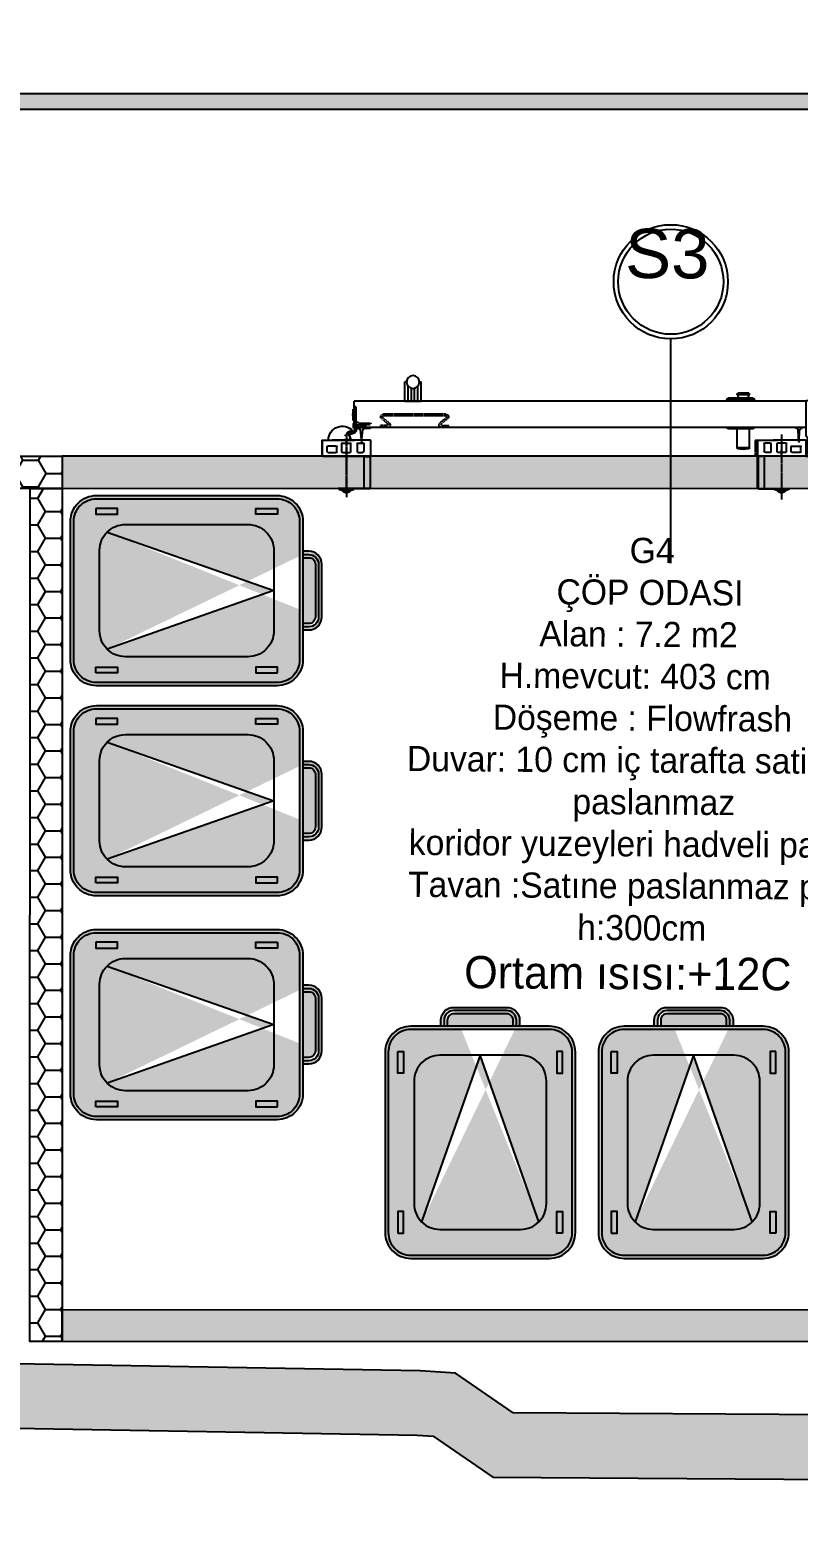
# Model space of a CAD drawing. Header units: millimetres. Extents: x 17474 to 44983, y -1049 to 14585.
# Drawn here: x 22065.3 to 22303.4, y -259.6 to 204.4 of the extents above; entities that cross this region are included whole.
import ezdxf

# ---------------------------------------------------------------- set-up
doc = ezdxf.new("R2010")
doc.units = ezdxf.units.MM
doc.linetypes.add('STRICHPUNKT', pattern=[1, 0.5, -0.25, 0, -0.25])
doc.linetypes.add('VERDECKT', pattern=[0.375, 0.25, -0.125])
for name, color, linetype in [('10 CM  SOĞUK ODA PANEL-PASLANMAZ KAPLAMA', 253, 'Continuous'), ('ACHSEN', 12, 'STRICHPUNKT'), ('BEMASSUNG', 9, 'Continuous'), ('DUVARIC', 254, 'Continuous'), ('NOKTA', 7, 'Continuous'), ('S2000-002 Çizgi', 7, 'Continuous'), ('SOĞUK ODA KAPI', 42, 'Continuous'), ('TEFRIS-HAREKETLI_OGE', 54, 'Continuous'), ('TEXT03', 2, 'Continuous'), ('TXT-YOO', 7, 'Continuous'), ('UMRISS02', 1, 'Continuous'), ('UMRISS03', 2, 'Continuous'), ('UMRISS05', 3, 'Continuous'), ('VERDECKTE', 13, 'VERDECKT'), ('YAZI-1_OGE', 255, 'Continuous')]:
    doc.layers.add(name, color=color, linetype=linetype)
doc.layers.add('DÖŞEME', color=7, linetype='Continuous', lineweight=13, true_color=0x616161)
doc.layers.add('INT-ELE-1', color=7, linetype='Continuous', true_color=0x8f8f8f)
doc.styles.add('MEKAN', font='stylu.ttf', dxfattribs={"height": 13})

# ---------------------------------------------------------------- blocks, each defined once
blk = doc.blocks.new('A$C039B540A')
at = {"layer": 'TEFRIS-HAREKETLI_OGE'}
for p, q in [((11.34, 66.53), (29.5, 14.87)), ((29.5, 14.87), (47.66, 66.53))]:
    blk.add_line(p, q, dxfattribs=at)
for points in [[(0, 69.87), (0, 13.87, 0.414214), (8, 5.87), (51, 5.87, 0.414214), (59, 13.87), (59, 69.87, 0.414214), (51, 77.87), (8, 77.87, 0.414214)], [(1, 69.87), (1, 13.87, 0.414214), (8, 6.87), (51, 6.87, 0.414214), (58, 13.87), (58, 69.87, 0.414214), (51, 76.87), (8, 76.87, 0.414214)], [(9, 60.87), (9, 22.87, 0.414214), (17, 14.87), (42, 14.87, 0.414214), (50, 22.87), (50, 60.87, 0.414214), (42, 68.87), (17, 68.87, 0.414214)], [(19.3, 5.87), (19.3, 4, 0.414214), (21.3, 2), (37.7, 2, 0.414214), (39.7, 4), (39.7, 5.87), (41.7, 5.87), (41.7, 4, -0.414214), (37.7, 0), (21.3, 0, -0.414214), (17.3, 4), (17.3, 5.87)]]:
    blk.add_lwpolyline(points, format="xyb", close=True, dxfattribs=at)
for points in [[(3.99, 70.06), (5.77, 70.06), (5.77, 63.32), (3.99, 63.32)], [(55.01, 70.06), (53.23, 70.06), (53.23, 63.32), (55.01, 63.32)], [(3.99, 13.69), (5.77, 13.69), (5.77, 20.43), (3.99, 20.43)], [(55.01, 13.69), (53.23, 13.69), (53.23, 20.43), (55.01, 20.43)]]:
    blk.add_lwpolyline(points, close=True, dxfattribs=at)
blk.add_lwpolyline([(18.3, 5.87), (18.3, 4, 0.414214), (21.3, 1), (37.7, 1, 0.414214), (40.7, 4), (40.7, 5.87)], format="xyb", dxfattribs=at)
blk = doc.blocks.new('KAPI KODU')
at = {"layer": 'YAZI-1_OGE', "color": 3}
blk.add_line((15638.78, 6518.22), (15638.78, 6587.78), dxfattribs=at)
for radius in [17.7, 16.3]:
    blk.add_circle((15638.78, 6605.48), radius, dxfattribs=at)
blk = doc.blocks.new('11')
at = {"layer": 'UMRISS05'}
for p, q in [((-32.4, 35.6), (17.6, 35.6)), ((-32.4, 35.6), (-32.4, -24.4)), ((-22.4, 35.6), (-22.4, -11.2)), ((-12.4, 35.6), (-12.4, -5)), ((-2.4, 35.6), (-2.4, -5)), ((7.6, 35.6), (7.6, -11.2)), ((17.6, 35.6), (17.6, -24.4)), ((-27.4, -24.4), (-32.4, -24.4)), ((12.6, -24.4), (17.6, -24.4))]:
    blk.add_line(p, q, dxfattribs=at)
blk.add_circle((-7.4, -24.4), 20, dxfattribs=at)
blk = doc.blocks.new('A$C304B054E')
at = {"layer": 'TEXT03'}
h = blk.add_hatch(dxfattribs=at)
h.set_pattern_fill('ANSI31', color=256, angle=-90, style=0)
h.set_pattern_definition([(225, (2402.35979, 1807.77767), (-0.088388348, 0.088388348), [])])
h.paths.add_polyline_path([(1318.5, 227.2, 0.16), (1293.5, 227.2)])
at = {"layer": 'ACHSEN'}
for p, q in [((76, 188.6), (76, 376.8)), ((1424, 183.3), (1424, 384)), ((2775.3, 373.8), (2775.3, 164.8)), ((76, 361.6), (76, 195.4)), ((76, 253.1), (76, 229.1)), ((1424, 253.1), (1424, 229.1))]:
    blk.add_line(p, q, dxfattribs=at)
at = {"layer": 'ACHSEN', "ltscale": 0.1}
for p, q in [((1550, 219), (1550, 237)), ((1559, 228), (1541, 228))]:
    blk.add_line(p, q, dxfattribs=at)
at = {"layer": 'ACHSEN'}
blk.add_lwpolyline([(1342.7, 247.9), (1349.8, 247.9), (1349.8, 201.2), (1342.7, 201.2)], close=True, dxfattribs=at)
at = {"layer": 'BEMASSUNG'}
for p, q in [((130.9, 350), (130.9, 250)), ((1370.9, 350), (1370.9, 250))]:
    blk.add_line(p, q, dxfattribs=at)
at = {"layer": 'TEXT03'}
for p, q in [((1325, 224.2), (1287, 224.2)), ((1287, 224.2), (1287, 165.2)), ((1322, 227.2), (1290, 227.2)), ((1322, 227.2), (1290, 227.2)), ((1325, 224.2), (1325, 165)), ((1335.2, 165), (1260.2, 165)), ((1339.8, 80), (1254.8, 80)), ((1254.8, 80), (1254.8, 75)), ((1339.8, 75), (1254.8, 75)), ((1334.8, 70), (1259.8, 70)), ((1324.6, 60), (1286.6, 60)), ((1286.6, 60), (1286.6, 58)), ((1324.6, 58), (1286.6, 58)), ((1322.6, 55), (1288.6, 55)), ((1324.6, 60), (1324.6, 58)), ((1339.8, 80), (1339.8, 75))]:
    blk.add_line(p, q, dxfattribs=at)
for centre, radius, start, end in [((1290, 224.2), 3, 90, 180), ((1306, 189.2), 40.1, 71.8194, 108.1806), ((1322, 224.2), 3, 0, 90), ((1260.2, 160), 5, 90, 180), ((1335.2, 160), 5, 0, 90), ((1259.8, 75), 5, 180, 270), ((1283.9, 65), 5.65, 297.764, 62.236), ((1291, 58.8), 4.5, 190.0611, 237.319), ((1327.2, 65), 5.65, 117.764, 242.236), ((1320.1, 58.8), 4.5, 302.681, 349.9389), ((1334.8, 75), 5, 270, 0)]:
    blk.add_arc(centre, radius, start, end, dxfattribs=at)
at = {"layer": 'UMRISS02'}
blk.add_line((92.6, 121), (108, 121), dxfattribs=at)
at = {"layer": 'UMRISS03'}
for p, q in [((147, 351.2), (50, 351.2)), ((50, 351.2), (50, 350)), ((147.3, 350), (50, 350)), ((53.5, 353.2), (98.5, 353.2)), ((53.5, 353.2), (53.5, 351.2)), ((53.5, 351.2), (98.5, 351.2)), ((64.6, 357.7), (66, 359.5)), ((64.6, 357.7), (87.4, 357.7)), ((86, 359.5), (87.4, 357.7)), ((98.5, 351.2), (98.5, 353.2)), ((148.8, 252.7), (148.8, 348.5)), ((150, 348.2), (150, 253)), ((150, 331.7), (150, 253)), ((1350, 348.2), (1350, 253)), ((1351.2, 252.7), (1351.2, 348.5)), ((1352.7, 350), (1450, 350)), ((1353, 351.2), (1450, 351.2)), ((1401.5, 351.2), (1401.5, 353.2)), ((1446.5, 353.2), (1401.5, 353.2)), ((1446.5, 351.2), (1401.5, 351.2)), ((1414, 359.5), (1412.6, 357.7)), ((1435.4, 357.7), (1412.6, 357.7)), ((1435.4, 357.7), (1434, 359.5)), ((1446.5, 353.2), (1446.5, 351.2)), ((1450, 351.2), (1450, 350)), ((0, 248), (0, 202)), ((0, 202), (0, 248)), ((2, 250), (135.1, 250)), ((16, 236.7), (16, 220.7)), ((18, 238.7), (44, 238.7)), ((46, 236.7), (46, 220.7)), ((61, 236.7), (61, 211.7)), ((63, 238.7), (87, 238.7)), ((89, 236.7), (89, 211.7)), ((109, 211.7), (109, 236.7)), ((111, 238.7), (125, 238.7)), ((130, 211.7), (130, 233.7)), ((135, 251.2), (147.3, 251.2)), ((135, 251.2), (135, 250)), ((135, 251.2), (135.1, 251.2)), ((135, 250), (148, 250)), ((143.8, 250), (147, 250)), ((150, 200), (150, 248)), ((1350, 202), (1350, 248)), ((1365, 250), (1352, 250)), ((1365, 251.2), (1352.7, 251.2)), ((1356.2, 250), (1353, 250)), ((1365, 251.2), (1364.9, 251.2)), ((1498, 250), (1364.9, 250)), ((1365, 251.2), (1365, 250)), ((1370, 211.7), (1370, 233.7)), ((1389, 238.7), (1375, 238.7)), ((1391, 211.7), (1391, 236.7)), ((1411, 236.7), (1411, 211.7)), ((1437, 238.7), (1413, 238.7)), ((1439, 236.7), (1439, 211.7)), ((1454, 236.7), (1454, 220.7)), ((1482, 238.7), (1456, 238.7)), ((1484, 236.7), (1484, 220.7)), ((1500, 248), (1500, 202)), ((1500, 202), (1500, 248)), ((2, 200), (89.4, 200)), ((2, 200), (101.7, 200)), ((2, 200), (3, 200)), ((44, 218.7), (18, 218.7)), ((63, 209.7), (87, 209.7)), ((150, 200), (88.2, 200)), ((111, 209.7), (128, 209.7)), ((1352, 200), (1411.8, 200)), ((1389, 209.7), (1372, 209.7)), ((1498, 200), (1398.3, 200)), ((1498, 200), (1410.6, 200)), ((1437, 209.7), (1413, 209.7)), ((1456, 218.7), (1482, 218.7)), ((1477.5, 204.1), (1475.8, 169.6)), ((1478.5, 204.1), (1480.1, 169.6)), ((1498, 200), (1497, 200)), ((1505, 193), (1500, 188)), ((1505, 193), (1500, 188)), ((1500, 188), (1500, 78)), ((1505, 193), (1505, 200.5)), ((1505, 193), (1505, 200.5)), ((1562.2, 200.5), (1520, 78)), ((81.3, 179.5), (81.3, 179.5)), ((97.7, 174.1), (82.1, 179.8)), ((99.4, 178.8), (83.1, 184.7)), ((97, 139.5), (100, 139.5)), ((97, 139.5), (97, 104.5)), ((97.5, 163), (97.5, 150)), ((97.5, 163), (114.8, 163)), ((97.5, 163), (114.8, 163)), ((97.5, 163), (97.5, 150)), ((99.5, 148), (100, 148)), ((100, 160), (108, 160)), ((100, 160), (108, 160)), ((100, 160), (100, 148)), ((101, 163), (101, 169.4)), ((103, 163), (117, 163)), ((103.5, 160), (117.6, 160)), ((106, 163), (106, 169.4)), ((106, 163), (117, 163)), ((113.9, 165.5), (115.5, 165.5)), ((117.1, 160), (114.8, 163)), ((118, 160.3), (118, 162)), ((120.9, 160), (120.9, 160.3)), ((124.9, 160), (124.9, 160.3)), ((127, 160.3), (127, 162)), ((127.9, 160), (130.2, 163)), ((128, 163), (142, 163)), ((128, 163), (142, 163)), ((128.5, 163), (147.3, 163)), ((129.5, 165.5), (131.1, 165.5)), ((130.2, 163), (149, 163)), ((137, 160), (131, 160)), ((136.5, 160), (151.5, 160)), ((151.5, 160.5), (151.5, 160)), ((395, 161), (179, 161)), ((1466.5, 160), (1466.8, 161.5)), ((1471.7, 164.2), (1468.1, 163)), ((1484.2, 164.2), (1487.8, 163)), ((1489.5, 160), (1489.1, 161.5)), ((97, 104.5), (100, 104.5)), ((1520, 78), (1500, 78))]:
    blk.add_line(p, q, dxfattribs=at)
at = {"layer": 'UMRISS03', "linetype": 'STRICHPUNKT'}
for p, q in [((1477.2, 204.1), (1476.7, 195.5)), ((1478.8, 204.1), (1479.2, 195.5))]:
    blk.add_line(p, q, dxfattribs=at)
at = {"layer": 'UMRISS03', "flags": 128}
for points in [[(81.3, 179.5), (81.1, 179.5), (80.7, 179.7), (80.5, 179.8), (80.4, 179.9), (80.3, 180), (80.3, 180), (80.3, 180), (80.3, 180)], [(81.9, 174.8), (82.2, 175.2), (82.4, 175.7), (82.5, 176.3), (82.6, 176.8), (82.6, 177.4), (82.6, 177.9), (82.4, 178.3), (82.2, 178.7), (82, 179.1), (81.7, 179.3), (81.3, 179.4)]]:
    blk.add_lwpolyline(points, dxfattribs=at)
at = {"layer": 'UMRISS03'}
for centre, radius, start, end in [((76, 314.2), 45, 104.7316, 120), ((76, 351.2), 13, 39.7021, 140.2979), ((76, 314.2), 45, 60, 75.2684), ((147, 348.2), 3, 0, 90), ((147.3, 348.5), 1.5, 0, 90), ((1353, 348.2), 3, 90, 180), ((1352.7, 348.5), 1.5, 90, 180), ((1424, 314.2), 45, 104.7316, 120), ((1424, 351.2), 13, 39.7021, 140.2979), ((1424, 314.2), 45, 60, 75.2684), ((2, 248), 2, 90, 180), ((18, 236.7), 2, 90, 180), ((44, 236.7), 2, 0, 90), ((63, 236.7), 2, 90, 180), ((87, 236.7), 2, 0, 90), ((111, 236.7), 2, 90, 180), ((125, 233.7), 5, 0, 90), ((147, 253), 3, 270, 0), ((147.3, 252.7), 1.5, 270, 0), ((148, 248), 2, 0, 90), ((1353, 253), 3, 180, 270), ((1352, 248), 2, 90, 180), ((1352.7, 252.7), 1.5, 180, 270), ((1375, 233.7), 5, 90, 180), ((1389, 236.7), 2, 0, 90), ((1413, 236.7), 2, 90, 180), ((1437, 236.7), 2, 0, 90), ((1456, 236.7), 2, 90, 180), ((1482, 236.7), 2, 0, 90), ((1498, 248), 2, 0, 90), ((2, 202), 2, 180, 270), ((18, 220.7), 2, 180, 270), ((62.9, 200), 43, 180, 318.0866), ((44, 220.7), 2, 270, 0), ((63, 211.7), 2, 180, 270), ((75.7, 225.1), 27.4, 246.6205, 293.3795), ((60.3, 200), 28, 317.518, 0.0451), ((87, 211.7), 2, 270, 0), ((111, 211.7), 2, 180, 270), ((-217.7, 218.6), 339.9, 351.4567, 357.9851), ((122.5, 207.2), 0.75, 320.1906, 219.8094), ((121.7, 206.6), 0.25, 357.9851, 39.8094), ((123.3, 206.6), 0.25, 140.1906, 182.0149), ((462.7, 218.6), 339.9, 182.0149, 188.5433), ((128, 211.7), 2, 270, 0), ((148, 202), 2, 270, 0), ((1352, 202), 2, 180, 270), ((1372, 211.7), 2, 180, 270), ((1389, 211.7), 2, 270, 0), ((1413, 211.7), 2, 180, 270), ((1437, 211.7), 2, 270, 0), ((1456, 220.7), 2, 180, 270), ((1478, 204.8), 0.75, 320.1906, 219.8094), ((1477.2, 204.1), 0.25, 357.9851, 39.8094), ((1478.7, 204.1), 0.25, 140.1906, 182.0149), ((1482, 220.7), 2, 270, 0), ((1498, 202), 2, 270, 0), ((82.4, 184.2), 3.42, 223.9504, 244.5133), ((82.3, 179.6), 2.02, 132.0695, 168.2654), ((81.5, 181), 1.52, 217.9227, 258.3654), ((99.5, 150), 2, 180, 284.4626), ((99.5, 150), 2, 180, 270), ((96, 169.4), 5, 0, 70), ((96, 169.4), 10, 0, 70), ((114, 162.5), 3, 90.4655, 170.4098), ((115.4, 168.5), 3, 270.4655, 351.4567), ((117, 162), 1, 0, 90), ((122.9, 160.3), 2, 0, 180), ((129.5, 168.5), 3, 188.5433, 270), ((128, 162), 1, 90, 180), ((131, 162.5), 3, 9.5902, 89.5345), ((149, 160.5), 2.5, 0, 90), ((1468.8, 161.1), 2, 108.4175, 168), ((1469.8, 169.8), 6, 288.4175, 357.2876), ((1486.1, 169.8), 6, 182.7124, 251.5825), ((1487.2, 161.1), 2, 12, 71.5825)]:
    blk.add_arc(centre, radius, start, end, dxfattribs=at)
at = {"layer": 'UMRISS03', "linetype": 'STRICHPUNKT'}
blk.add_arc((1478, 204.8), 1.05, 321.2647, 218.7353, dxfattribs=at)
at = {"layer": 'UMRISS03'}
for points, knots in [([(79.9, 181.8), (80.5, 182.4), (81, 183.1), (82, 184.4), (82.5, 185.1), (83.8, 187.2), (84.5, 188.7), (85.4, 191), (85.7, 191.8), (86, 193), (86.2, 193.4), (86.3, 194.2), (86.4, 194.6), (86.8, 196.7), (87, 198.3), (87, 200)], [0, 0, 0, 0, 0.125, 0.125, 0.25, 0.25, 0.5, 0.5, 0.625, 0.625, 0.6875, 0.6875, 0.75, 0.75, 1, 1, 1, 1]), ([(79.9, 181.8), (79.6, 181.5), (79.3, 181.1), (78.9, 180.5), (78.8, 180.3), (78.6, 179.9), (78.6, 179.7), (78.5, 179.3), (78.4, 179.1), (78.4, 178.7), (78.4, 178.5), (78.4, 178.1), (78.4, 177.9), (78.5, 177.5), (78.6, 177.4), (78.7, 177), (78.8, 176.9), (79, 176.6), (79.1, 176.4), (79.5, 176.1), (79.7, 175.8), (80.3, 175.4), (80.6, 175.3), (81.2, 175), (81.6, 174.9), (81.9, 174.8)], [0, 0, 0, 0, 0.125, 0.125, 0.1875, 0.1875, 0.25, 0.25, 0.3125, 0.3125, 0.375, 0.375, 0.4375, 0.4375, 0.5, 0.5, 0.5625, 0.5625, 0.625, 0.625, 0.75, 0.75, 0.875, 0.875, 1, 1, 1, 1]), ([(94.9, 171.3), (94.9, 171.3), (94.9, 171.3), (94.7, 171.4), (94.1, 171.5), (93.3, 171.7), (92.2, 172), (90.8, 172.4), (89.3, 172.8), (87.4, 173.3), (85.4, 173.8), (83.5, 174.3), (82.3, 174.7), (81.9, 174.8)], [0, 0, 0, 0, 0.050779, 0.152275, 0.250909, 0.349543, 0.451055, 0.552565, 0.651102, 0.749638, 0.851083, 0.952528, 1, 1, 1, 1])]:
    blk.add_open_spline(points, degree=3, knots=knots, dxfattribs=at)
at = {"layer": 'UMRISS05'}
for p, q in [((1499, 250), (2810, 250)), ((2810, 250), (2810, 200.5)), ((0, 200.5), (0, 202)), ((99.9, 200), (31.6, 200)), ((150.6, 203), (150.6, 205.3)), ((1500, 200.5), (1500, 202)), ((1500, 200.5), (2810, 200.5)), ((100, 160), (100, 80)), ((100, 160), (1500, 160)), ((120, 160), (100, 160)), ((100, 160), (108, 160)), ((120, 160), (100, 160)), ((100, 160), (108, 160)), ((120, 160), (100, 160)), ((178, 160), (179, 161)), ((178, 160), (179, 161)), ((396, 160), (395, 161)), ((1500, 160), (1500, 80)), ((1500, 80), (100, 80))]:
    blk.add_line(p, q, dxfattribs=at)
blk.add_arc((147.6, 203), 3, 270, 0, dxfattribs=at)
at = {"layer": 'VERDECKTE', "ltscale": 0.1}
for p, q in [((1570, 243), (1505, 243)), ((1505, 200.5), (1505, 243)), ((1570, 243), (1570, 223)), ((1562.2, 200.5), (1570, 223))]:
    blk.add_line(p, q, dxfattribs=at)
at = {"layer": 'VERDECKTE'}
for p, q in [((72.3, 186.5), (72.9, 188.4)), ((83.1, 184.7), (72.9, 188.4)), ((2103, 202), (2103, 200.5)), ((2110, 202), (2110, 200.5)), ((82.1, 179.8), (74.1, 182.7)), ((101, 97), (101, 163)), ((106, 163), (106, 97)), ((107.5, 156), (107.5, 155.5)), ((107.5, 156), (108.5, 156)), ((107.5, 155.5), (109, 152)), ((107.5, 152), (109, 152)), ((107.5, 152), (107.5, 151.5)), ((107.5, 151.5), (109, 148)), ((107.5, 148), (109, 148)), ((107.5, 148), (107.5, 147.5)), ((107.5, 147.5), (108.5, 145.2)), ((109, 159), (109, 156.5)), ((110.3, 144), (112.5, 144)), ((112.5, 159), (112.5, 152)), ((112.5, 147), (112.5, 144)), ((113.5, 151), (131.5, 151)), ((113.5, 148), (151.5, 148)), ((119.2, 152.2), (114, 159)), ((116.8, 159.3), (114.5, 159.8)), ((120, 151.8), (125, 151.8)), ((120.9, 156.3), (120.9, 160)), ((124.9, 156.3), (124.9, 160)), ((125.8, 152.2), (131, 159)), ((128.2, 159.3), (130.4, 159.8)), ((132.5, 159), (132.5, 152)), ((135.5, 159), (135.5, 151.5)), ((136.5, 150.5), (139, 150.5)), ((139.5, 152), (139.5, 151)), ((139.5, 152), (140, 152)), ((140, 152), (143.5, 150.5)), ((143.5, 152), (143.5, 150.5)), ((143.5, 152), (144, 152)), ((144, 152), (147.5, 150.5)), ((147.5, 152), (148, 152)), ((147.5, 152), (147.5, 150.5)), ((148, 152), (150.3, 151)), ((151.5, 149.2), (151.5, 148)), ((180.8, 159), (181.5, 154.5)), ((181.5, 159), (180.8, 159)), ((181.5, 160), (181.5, 159)), ((181.5, 154.6), (181.6, 154.5)), ((202, 154.5), (181.5, 154.5)), ((184.5, 133.8), (204.1, 149.4)), ((188.1, 130.3), (209.3, 147.5)), ((384.5, 161), (190.4, 161)), ((385.9, 130.3), (364.7, 147.5)), ((389.5, 133.8), (369.9, 149.4)), ((372, 154.5), (392.5, 154.5)), ((392.5, 160), (392.5, 159)), ((393.3, 159), (392.5, 154.5)), ((392.5, 159), (393.3, 159)), ((106, 97), (101, 97)), ((384, 125), (190, 125)), ((384, 120), (190, 120))]:
    blk.add_line(p, q, dxfattribs=at)
for radius in [19, 7]:
    blk.add_circle((1550, 228), radius, dxfattribs=at)
for centre, radius, start, end in [((1550, 228), 8, 342.3382, 281.6046), ((75.1, 185.5), 3, 161.2417, 250), ((1505.4, 201.5), 1.5, 270, 315), ((108, 159), 1, 0, 90), ((108.5, 156.5), 0.5, 270, 0), ((110.3, 146), 2, 203.1986, 270), ((113.5, 159), 1, 90, 180), ((113.5, 152), 1, 180, 270), ((113.5, 147), 1, 90, 180), ((114.4, 159.3), 0.5, 77.0808, 217), ((117, 160.3), 1, 260, 0), ((120, 152.8), 1, 217, 270), ((122.9, 156.3), 2, 180, 0), ((125, 152.8), 1, 270, 323), ((128, 160.3), 1, 180, 280), ((130.6, 159.3), 0.5, 323, 102.9192), ((131.5, 159), 1, 0, 90), ((131.5, 152), 1, 270, 0), ((136.5, 159), 1, 90, 180), ((136.5, 151.5), 1, 180, 270), ((139, 151), 0.5, 270, 0), ((149.5, 149.2), 2, 0, 66.8014), ((202, 151.5), 3, 315, 90), ((203.5, 153), 8, 313.2038, 90), ((370.5, 153), 8, 90, 223.2038), ((372, 151.5), 3, 90, 225), ((190, 128), 8, 130.4238, 270), ((190, 128), 3, 130.4238, 270), ((384, 128), 8, 270, 49.5762), ((384, 128), 3, 270, 49.5762)]:
    blk.add_arc(centre, radius, start, end, dxfattribs=at)
at = {"layer": 'BEMASSUNG'}
blk.add_blockref('11', (289.4, 44.4), dxfattribs=at)

msp = doc.modelspace()

# ---------------------------------------------------------------- hatches: boundary and pattern name
at = {"layer": '10 CM  SOĞUK ODA PANEL-PASLANMAZ KAPLAMA'}
h = msp.add_hatch(dxfattribs=at)
h.set_pattern_fill('HONEY', color=256, scale=1.5)
h.set_pattern_definition([(0, (14462.229, 2124.973), (7.14375, 4.124446), [4.7625, -9.525]), (120, (14462.229, 2124.973), (-7.14375, 4.124446), [4.7625, -9.525]), (60, (14462.229, 2124.973), (2e-08, 8.248892), [-9.525, 4.7625])])
h.paths.add_polyline_path([(21728.61, 62.2), (21728.61, 72.2), (22075.36, 72.25), (22075.36, 62.25)])
h = msp.add_hatch(dxfattribs=at)
h.set_pattern_fill('HONEY', color=256, scale=1.5)
h.set_pattern_definition([(0, (14557.7532, 2124.9726), (7.14375, 4.124446), [4.7625, -9.525]), (120, (14557.7532, 2124.9726), (-7.14375, 4.124446), [4.7625, -9.525]), (60, (14557.7532, 2124.9726), (2e-08, 8.248892), [-9.525, 4.7625])])
edge = h.paths.add_edge_path()
edge.add_line((23028.1, 62.25), (23028.1, 72.25))
edge.add_line((23028.1, 72.25), (22075.36, 72.25))
edge.add_line((22075.36, 72.25), (22075.36, 62.26))
edge.add_line((22075.36, 62.26), (23031.04, 62.25))
h = msp.add_hatch(dxfattribs=at)
h.set_pattern_fill('HONEY', color=256, scale=1.5)
h.set_pattern_definition([(0, (14669.2236, 2109.0193), (7.14375, 4.124446), [4.7625, -9.525]), (120, (14669.2236, 2109.0193), (-7.14375, 4.124446), [4.7625, -9.525]), (60, (14669.2236, 2109.0193), (2e-08, 8.248892), [-9.525, 4.7625])])
h.paths.add_polyline_path([(22075.36, 62.25), (22075.35, -202.37), (22065.35, -202.37), (22065.36, 62.25)])
h = msp.add_hatch(dxfattribs=at)
h.set_pattern_fill('HONEY', color=256, scale=1.5, angle=-90)
h.set_pattern_definition([(270, (24795.5587, 7496.8633), (4.124446, -7.14375), [4.7625, -9.525]), (30, (24795.5587, 7496.8633), (4.124446, 7.14375), [4.7625, -9.525]), (330, (24795.5587, 7496.8633), (8.248892, -2e-08), [-9.525, 4.7625])])
h.paths.add_polyline_path([(22075.35, -202.37), (22075.35, -192.38), (22709.19, -192.54), (22709.19, -202.51)])
at = {"layer": 'DUVARIC'}
h = msp.add_hatch(dxfattribs=at)
h.set_pattern_fill('JIS_STN_2.5', color=256, scale=2, angle=-0.33)
h.set_pattern_definition([(44.669988, (-17068.903, -6478.339), (-3.5151114, 3.5558391), []), (44.669988, (-17065.373, -6478.359), (-3.5151114, 3.5558391), [2.4, -1])])
h.paths.add_polyline_path([(23018.57, 1654.96), (23038.57, 1654.96), (23041.71, 1971.82), (23030.04, 1971.89), (23029.98, 1960.89), (23030.72, 1960.89), (23030.38, 1905.02), (23020.95, 1905.1)])
h.paths.add_polyline_path([(23010.46, 808.48), (23022.5, 808.57), (23023.89, 934), (23036.88, 1468.98), (23016.88, 1468.98), (23011.89, 919.83)])
h.paths.add_polyline_path([(23063.63, 134.94), (23043.63, 134.94), (23040.99, -208.22), (23007.89, -207.6), (23007.68, -239.3), (22554.68, -232.8), (22554.55, -207.49), (22512.19, -205.42), (22507.81, -226.3), (22215.09, -224.5), (22197.19, -212.2), (22186.23, -211.39), (22025.37, -208.6), (22025.02, -228.59), (22185.32, -231.38), (22190.27, -231.74), (22208.82, -244.46), (22524.04, -246.4), (22528.27, -226.22), (22534.62, -226.53), (22534.77, -252.51), (23027.55, -259.58), (23027.76, -228.14), (23060.83, -229.04)])
h.paths.add_polyline_path([(23044.59, 259.09), (23069.42, 259.09), (23069.31, 526.91), (23033.74, 527.15), (23033.57, 527.03), (23019.3, 527.03), (23020.38, 622.56), (23008.55, 622.59), (23007.19, 517.4), (23020.19, 516.5), (23020.29, 449), (23046.05, 448.8)])
at = {"layer": 'DÖŞEME'}
h = msp.add_hatch(color=250, dxfattribs=at)
h.dxf.hatch_style = 1
h.set_gradient(color1=(53, 54, 53), color2=(65, 72, 65), tint=1)
h.paths.add_polyline_path([(21168.61, 184.75), (23011.74, 184.75), (23011.74, 179.74), (21168.61, 179.74)])
at = {"layer": 'S2000-002 Çizgi'}
h = msp.add_hatch(color=118, dxfattribs=at)
h.dxf.hatch_style = 1
h.set_gradient(color1=(16, 81, 29), color2=(54, 112, 46), tint=1)
edge = h.paths.add_edge_path()
edge.add_line((22085.92, 60.03), (22141.92, 60.03))
edge.add_arc((22141.92, 52.03), 8, 0, 90, ccw=False)
edge.add_line((22149.92, 52.03), (22149.92, 9.03))
edge.add_arc((22141.92, 9.03), 8, 270, 360, ccw=False)
edge.add_line((22141.92, 1.03), (22085.92, 1.03))
edge.add_arc((22085.92, 9.03), 8, 180, 270, ccw=False)
edge.add_line((22077.92, 9.03), (22077.92, 52.03))
edge.add_arc((22085.92, 52.03), 8, 90, 180, ccw=False)
edge = h.paths.add_edge_path(flags=16)
edge.add_line((22085.92, 59.03), (22141.92, 59.03))
edge.add_arc((22141.92, 52.03), 7, 0, 90, ccw=False)
edge.add_line((22148.92, 52.03), (22148.92, 9.03))
edge.add_arc((22141.92, 9.03), 7, 270, 360, ccw=False)
edge.add_line((22141.92, 2.03), (22085.92, 2.03))
edge.add_arc((22085.92, 9.03), 7, 180, 270, ccw=False)
edge.add_line((22078.92, 9.03), (22078.92, 52.03))
edge.add_arc((22085.92, 52.03), 7, 90, 180, ccw=False)
edge = h.paths.add_edge_path(flags=0)
edge.add_line((22094.92, 51.03), (22132.92, 51.03))
edge.add_arc((22132.92, 43.03), 8, 0, 90, ccw=False)
edge.add_line((22140.92, 43.03), (22140.92, 18.03))
edge.add_arc((22132.92, 18.03), 8, -90, 0, ccw=False)
edge.add_line((22132.92, 10.03), (22094.92, 10.03))
edge.add_arc((22094.92, 18.03), 8, 180, 270, ccw=False)
edge.add_line((22086.92, 18.03), (22086.92, 43.03))
edge.add_arc((22094.92, 43.03), 8, 90, 180, ccw=False)
h.paths.add_polyline_path([(22085.73, 56.04), (22085.73, 54.25), (22092.48, 54.25), (22092.48, 56.04)], flags=0)
h.paths.add_polyline_path([(22085.73, 5.02), (22085.73, 6.8), (22092.48, 6.8), (22092.48, 5.02)], flags=0)
h.paths.add_polyline_path([(22142.1, 56.04), (22142.1, 54.25), (22135.36, 54.25), (22135.36, 56.04)], flags=0)
h.paths.add_polyline_path([(22142.1, 5.02), (22142.1, 6.8), (22135.36, 6.8), (22135.36, 5.02)], flags=0)
edge = h.paths.add_edge_path(flags=0)
edge.add_line((22089.26, 48.69), (22140.92, 30.53))
edge = h.paths.add_edge_path(flags=0)
edge.add_line((22140.92, 30.53), (22089.26, 12.37))
edge = h.paths.add_edge_path(flags=17)
edge.add_line((22149.92, 41.73), (22151.79, 41.73))
edge.add_arc((22151.79, 38.73), 3, 0, 90, ccw=False)
edge.add_line((22154.79, 38.73), (22154.79, 22.33))
edge.add_arc((22151.79, 22.33), 3, 270, 360, ccw=False)
edge.add_line((22151.79, 19.33), (22149.92, 19.33))
edge = h.paths.add_edge_path()
edge.add_line((22149.92, 40.73), (22151.79, 40.73))
edge.add_arc((22151.79, 38.73), 2, 0, 90, ccw=False)
edge.add_line((22153.79, 38.73), (22153.79, 22.33))
edge.add_arc((22151.79, 22.33), 2, 270, 360, ccw=False)
edge.add_line((22151.79, 20.33), (22149.92, 20.33))
edge.add_line((22149.92, 20.33), (22149.92, 18.33))
edge.add_line((22149.92, 18.33), (22151.79, 18.33))
edge.add_arc((22151.79, 22.33), 4, 270, 360)
edge.add_line((22155.79, 22.33), (22155.79, 38.73))
edge.add_arc((22151.79, 38.73), 4, 360, 450)
edge.add_line((22151.79, 42.73), (22149.92, 42.73))
edge.add_line((22149.92, 42.73), (22149.92, 40.73))
h = msp.add_hatch(color=108, dxfattribs=at)
h.dxf.hatch_style = 1
h.set_gradient(color1=(10, 51, 18), color2=(40, 83, 34), tint=1)
edge = h.paths.add_edge_path(flags=16)
edge.add_line((22085.92, 59.03), (22141.92, 59.03))
edge.add_arc((22141.92, 52.03), 7, 0, 90, ccw=False)
edge.add_line((22148.92, 52.03), (22148.92, 9.03))
edge.add_arc((22141.92, 9.03), 7, 270, 360, ccw=False)
edge.add_line((22141.92, 2.03), (22085.92, 2.03))
edge.add_arc((22085.92, 9.03), 7, 180, 270, ccw=False)
edge.add_line((22078.92, 9.03), (22078.92, 52.03))
edge.add_arc((22085.92, 52.03), 7, 90, 180, ccw=False)
edge = h.paths.add_edge_path(flags=0)
edge.add_line((22094.92, 51.03), (22132.92, 51.03))
edge.add_arc((22132.92, 43.03), 8, 0, 90, ccw=False)
edge.add_line((22140.92, 43.03), (22140.92, 18.03))
edge.add_arc((22132.92, 18.03), 8, 270, 360, ccw=False)
edge.add_line((22132.92, 10.03), (22094.92, 10.03))
edge.add_arc((22094.92, 18.03), 8, 180, 270, ccw=False)
edge.add_line((22086.92, 18.03), (22086.92, 43.03))
edge.add_arc((22094.92, 43.03), 8, 90, 180, ccw=False)
edge = h.paths.add_edge_path()
edge.add_line((22089.26, 48.69), (22140.92, 30.53))
edge.add_line((22140.92, 30.53), (22089.26, 12.37))
edge.add_line((22149.92, 41.73), (22151.79, 41.73))
edge.add_arc((22151.79, 38.73), 3, 0, 90, ccw=False)
edge.add_line((22154.79, 38.73), (22154.79, 22.33))
h = msp.add_hatch(color=118, dxfattribs=at)
h.dxf.hatch_style = 1
h.set_gradient(color1=(16, 81, 29), color2=(54, 112, 46), tint=1)
edge = h.paths.add_edge_path()
edge.add_line((22085.92, -5.12), (22141.92, -5.12))
edge.add_arc((22141.92, -13.12), 8, 0, 90, ccw=False)
edge.add_line((22149.92, -13.12), (22149.92, -56.12))
edge.add_arc((22141.92, -56.12), 8, 270, 360, ccw=False)
edge.add_line((22141.92, -64.12), (22085.92, -64.12))
edge.add_arc((22085.92, -56.12), 8, 180, 270, ccw=False)
edge.add_line((22077.92, -56.12), (22077.92, -13.12))
edge.add_arc((22085.92, -13.12), 8, 90, 180, ccw=False)
edge = h.paths.add_edge_path(flags=16)
edge.add_line((22085.92, -6.12), (22141.92, -6.12))
edge.add_arc((22141.92, -13.12), 7, 0, 90, ccw=False)
edge.add_line((22148.92, -13.12), (22148.92, -56.12))
edge.add_arc((22141.92, -56.12), 7, 270, 360, ccw=False)
edge.add_line((22141.92, -63.12), (22085.92, -63.12))
edge.add_arc((22085.92, -56.12), 7, 180, 270, ccw=False)
edge.add_line((22078.92, -56.12), (22078.92, -13.12))
edge.add_arc((22085.92, -13.12), 7, 90, 180, ccw=False)
edge = h.paths.add_edge_path(flags=0)
edge.add_line((22094.92, -14.12), (22132.92, -14.12))
edge.add_arc((22132.92, -22.12), 8, 0, 90, ccw=False)
edge.add_line((22140.92, -22.12), (22140.92, -47.12))
edge.add_arc((22132.92, -47.12), 8, -90, 0, ccw=False)
edge.add_line((22132.92, -55.12), (22094.92, -55.12))
edge.add_arc((22094.92, -47.12), 8, 180, 270, ccw=False)
edge.add_line((22086.92, -47.12), (22086.92, -22.12))
edge.add_arc((22094.92, -22.12), 8, 90, 180, ccw=False)
h.paths.add_polyline_path([(22085.73, -9.1), (22085.73, -10.89), (22092.48, -10.89), (22092.48, -9.1)], flags=0)
h.paths.add_polyline_path([(22085.73, -60.13), (22085.73, -58.34), (22092.48, -58.34), (22092.48, -60.13)], flags=0)
h.paths.add_polyline_path([(22142.1, -9.1), (22142.1, -10.89), (22135.36, -10.89), (22135.36, -9.1)], flags=0)
h.paths.add_polyline_path([(22142.1, -60.13), (22142.1, -58.34), (22135.36, -58.34), (22135.36, -60.13)], flags=0)
edge = h.paths.add_edge_path(flags=0)
edge.add_line((22089.26, -16.46), (22140.92, -34.62))
edge = h.paths.add_edge_path(flags=0)
edge.add_line((22140.92, -34.62), (22089.26, -52.77))
edge = h.paths.add_edge_path(flags=17)
edge.add_line((22149.92, -23.42), (22151.79, -23.42))
edge.add_arc((22151.79, -26.42), 3, 0, 90, ccw=False)
edge.add_line((22154.79, -26.42), (22154.79, -42.82))
edge.add_arc((22151.79, -42.82), 3, 270, 360, ccw=False)
edge.add_line((22151.79, -45.82), (22149.92, -45.82))
edge = h.paths.add_edge_path()
edge.add_line((22149.92, -24.42), (22151.79, -24.42))
edge.add_arc((22151.79, -26.42), 2, 0, 90, ccw=False)
edge.add_line((22153.79, -26.42), (22153.79, -42.82))
edge.add_arc((22151.79, -42.82), 2, 270, 360, ccw=False)
edge.add_line((22151.79, -44.82), (22149.92, -44.82))
edge.add_line((22149.92, -44.82), (22149.92, -46.82))
edge.add_line((22149.92, -46.82), (22151.79, -46.82))
edge.add_arc((22151.79, -42.82), 4, 270, 360)
edge.add_line((22155.79, -42.82), (22155.79, -26.42))
edge.add_arc((22151.79, -26.42), 4, 360, 450)
edge.add_line((22151.79, -22.42), (22149.92, -22.42))
edge.add_line((22149.92, -22.42), (22149.92, -24.42))
h = msp.add_hatch(color=108, dxfattribs=at)
h.dxf.hatch_style = 1
h.set_gradient(color1=(10, 51, 18), color2=(40, 83, 34), tint=1)
edge = h.paths.add_edge_path(flags=16)
edge.add_line((22085.92, -6.12), (22141.92, -6.12))
edge.add_arc((22141.92, -13.12), 7, 0, 90, ccw=False)
edge.add_line((22148.92, -13.12), (22148.92, -56.12))
edge.add_arc((22141.92, -56.12), 7, 270, 360, ccw=False)
edge.add_line((22141.92, -63.12), (22085.92, -63.12))
edge.add_arc((22085.92, -56.12), 7, 180, 270, ccw=False)
edge.add_line((22078.92, -56.12), (22078.92, -13.12))
edge.add_arc((22085.92, -13.12), 7, 90, 180, ccw=False)
edge = h.paths.add_edge_path(flags=0)
edge.add_line((22094.92, -14.12), (22132.92, -14.12))
edge.add_arc((22132.92, -22.12), 8, 0, 90, ccw=False)
edge.add_line((22140.92, -22.12), (22140.92, -47.12))
edge.add_arc((22132.92, -47.12), 8, 270, 360, ccw=False)
edge.add_line((22132.92, -55.12), (22094.92, -55.12))
edge.add_arc((22094.92, -47.12), 8, 180, 270, ccw=False)
edge.add_line((22086.92, -47.12), (22086.92, -22.12))
edge.add_arc((22094.92, -22.12), 8, 90, 180, ccw=False)
edge = h.paths.add_edge_path()
edge.add_line((22089.26, -16.46), (22140.92, -34.62))
edge.add_line((22140.92, -34.62), (22089.26, -52.77))
edge.add_line((22149.92, -23.42), (22151.79, -23.42))
edge.add_arc((22151.79, -26.42), 3, 0, 90, ccw=False)
edge.add_line((22154.79, -26.42), (22154.79, -42.82))
h = msp.add_hatch(color=118, dxfattribs=at)
h.dxf.hatch_style = 1
h.set_gradient(color1=(16, 81, 29), color2=(54, 112, 46), tint=1)
edge = h.paths.add_edge_path()
edge.add_line((22085.92, -74.55), (22141.92, -74.55))
edge.add_arc((22141.92, -82.55), 8, 0, 90, ccw=False)
edge.add_line((22149.92, -82.55), (22149.92, -125.55))
edge.add_arc((22141.92, -125.55), 8, -90, 0, ccw=False)
edge.add_line((22141.92, -133.55), (22085.92, -133.55))
edge.add_arc((22085.92, -125.55), 8, 180, 270, ccw=False)
edge.add_line((22077.92, -125.55), (22077.92, -82.55))
edge.add_arc((22085.92, -82.55), 8, 90, 180, ccw=False)
edge = h.paths.add_edge_path(flags=16)
edge.add_line((22085.92, -75.55), (22141.92, -75.55))
edge.add_arc((22141.92, -82.55), 7, 0, 90, ccw=False)
edge.add_line((22148.92, -82.55), (22148.92, -125.55))
edge.add_arc((22141.92, -125.55), 7, -90, 0, ccw=False)
edge.add_line((22141.92, -132.55), (22085.92, -132.55))
edge.add_arc((22085.92, -125.55), 7, 180, 270, ccw=False)
edge.add_line((22078.92, -125.55), (22078.92, -82.55))
edge.add_arc((22085.92, -82.55), 7, 90, 180, ccw=False)
edge = h.paths.add_edge_path(flags=0)
edge.add_line((22094.92, -83.55), (22132.92, -83.55))
edge.add_arc((22132.92, -91.55), 8, 0, 90, ccw=False)
edge.add_line((22140.92, -91.55), (22140.92, -116.55))
edge.add_arc((22132.92, -116.55), 8, -90, 0, ccw=False)
edge.add_line((22132.92, -124.55), (22094.92, -124.55))
edge.add_arc((22094.92, -116.55), 8, 180, 270, ccw=False)
edge.add_line((22086.92, -116.55), (22086.92, -91.55))
edge.add_arc((22094.92, -91.55), 8, 90, 180, ccw=False)
h.paths.add_polyline_path([(22085.73, -78.54), (22085.73, -80.33), (22092.48, -80.33), (22092.48, -78.54)], flags=0)
h.paths.add_polyline_path([(22085.73, -129.57), (22085.73, -127.78), (22092.48, -127.78), (22092.48, -129.57)], flags=0)
h.paths.add_polyline_path([(22142.1, -78.54), (22142.1, -80.33), (22135.36, -80.33), (22135.36, -78.54)], flags=0)
h.paths.add_polyline_path([(22142.1, -129.57), (22142.1, -127.78), (22135.36, -127.78), (22135.36, -129.57)], flags=0)
edge = h.paths.add_edge_path(flags=0)
edge.add_line((22089.26, -85.9), (22140.92, -104.05))
edge = h.paths.add_edge_path(flags=0)
edge.add_line((22140.92, -104.05), (22089.26, -122.21))
edge = h.paths.add_edge_path(flags=17)
edge.add_line((22149.92, -92.86), (22151.79, -92.86))
edge.add_arc((22151.79, -95.86), 3, 0, 90, ccw=False)
edge.add_line((22154.79, -95.86), (22154.79, -112.25))
edge.add_arc((22151.79, -112.25), 3, 270, 360, ccw=False)
edge.add_line((22151.79, -115.25), (22149.92, -115.25))
edge = h.paths.add_edge_path()
edge.add_line((22149.92, -93.86), (22151.79, -93.86))
edge.add_arc((22151.79, -95.86), 2, 0, 90, ccw=False)
edge.add_line((22153.79, -95.86), (22153.79, -112.25))
edge.add_arc((22151.79, -112.25), 2, 270, 360, ccw=False)
edge.add_line((22151.79, -114.25), (22149.92, -114.25))
edge.add_line((22149.92, -114.25), (22149.92, -116.25))
edge.add_line((22149.92, -116.25), (22151.79, -116.25))
edge.add_arc((22151.79, -112.25), 4, 270, 360)
edge.add_line((22155.79, -112.25), (22155.79, -95.86))
edge.add_arc((22151.79, -95.86), 4, 0, 90)
edge.add_line((22151.79, -91.86), (22149.92, -91.86))
edge.add_line((22149.92, -91.86), (22149.92, -93.86))
h = msp.add_hatch(color=108, dxfattribs=at)
h.dxf.hatch_style = 1
h.set_gradient(color1=(10, 51, 18), color2=(40, 83, 34), tint=1)
edge = h.paths.add_edge_path(flags=16)
edge.add_line((22085.92, -75.55), (22141.92, -75.55))
edge.add_arc((22141.92, -82.55), 7, 0, 90, ccw=False)
edge.add_line((22148.92, -82.55), (22148.92, -125.55))
edge.add_arc((22141.92, -125.55), 7, 270, 360, ccw=False)
edge.add_line((22141.92, -132.55), (22085.92, -132.55))
edge.add_arc((22085.92, -125.55), 7, 180, 270, ccw=False)
edge.add_line((22078.92, -125.55), (22078.92, -82.55))
edge.add_arc((22085.92, -82.55), 7, 90, 180, ccw=False)
edge = h.paths.add_edge_path(flags=0)
edge.add_line((22094.92, -83.55), (22132.92, -83.55))
edge.add_arc((22132.92, -91.55), 8, 0, 90, ccw=False)
edge.add_line((22140.92, -91.55), (22140.92, -116.55))
edge.add_arc((22132.92, -116.55), 8, 270, 360, ccw=False)
edge.add_line((22132.92, -124.55), (22094.92, -124.55))
edge.add_arc((22094.92, -116.55), 8, 180, 270, ccw=False)
edge.add_line((22086.92, -116.55), (22086.92, -91.55))
edge.add_arc((22094.92, -91.55), 8, 90, 180, ccw=False)
edge = h.paths.add_edge_path()
edge.add_line((22089.26, -85.9), (22140.92, -104.05))
edge.add_line((22140.92, -104.05), (22089.26, -122.21))
edge.add_line((22149.92, -92.86), (22151.79, -92.86))
edge.add_arc((22151.79, -95.86), 3, 0, 90, ccw=False)
edge.add_line((22154.79, -95.86), (22154.79, -112.25))
h = msp.add_hatch(color=118, dxfattribs=at)
h.dxf.hatch_style = 1
h.set_gradient(color1=(16, 81, 29), color2=(54, 112, 46), tint=1)
edge = h.paths.add_edge_path()
edge.add_line((22234.39, -168.58), (22234.39, -112.58))
edge.add_arc((22226.39, -112.58), 8, 0, 90)
edge.add_line((22226.39, -104.58), (22183.39, -104.58))
edge.add_arc((22183.39, -112.58), 8, 90, 180)
edge.add_line((22175.39, -112.58), (22175.39, -168.58))
edge.add_arc((22183.39, -168.58), 8, 180, 270)
edge.add_line((22183.39, -176.58), (22226.39, -176.58))
edge.add_arc((22226.39, -168.58), 8, 270, 360)
edge = h.paths.add_edge_path(flags=16)
edge.add_line((22233.39, -168.58), (22233.39, -112.58))
edge.add_arc((22226.39, -112.58), 7, 0, 90)
edge.add_line((22226.39, -105.58), (22183.39, -105.58))
edge.add_arc((22183.39, -112.58), 7, 90, 180)
edge.add_line((22176.39, -112.58), (22176.39, -168.58))
edge.add_arc((22183.39, -168.58), 7, 180, 270)
edge.add_line((22183.39, -175.58), (22226.39, -175.58))
edge.add_arc((22226.39, -168.58), 7, 270, 360)
edge = h.paths.add_edge_path(flags=0)
edge.add_line((22225.39, -159.58), (22225.39, -121.58))
edge.add_arc((22217.39, -121.58), 8, 360, 450)
edge.add_line((22217.39, -113.58), (22192.39, -113.58))
edge.add_arc((22192.39, -121.58), 8, 90, 180)
edge.add_line((22184.39, -121.58), (22184.39, -159.58))
edge.add_arc((22192.39, -159.58), 8, 180, 270)
edge.add_line((22192.39, -167.58), (22217.39, -167.58))
edge.add_arc((22217.39, -159.58), 8, 270, 360)
h.paths.add_polyline_path([(22230.4, -168.77), (22228.61, -168.77), (22228.61, -162.03), (22230.4, -162.03)], flags=0)
h.paths.add_polyline_path([(22179.37, -168.77), (22181.16, -168.77), (22181.16, -162.03), (22179.37, -162.03)], flags=0)
h.paths.add_polyline_path([(22230.4, -112.4), (22228.61, -112.4), (22228.61, -119.14), (22230.4, -119.14)], flags=0)
h.paths.add_polyline_path([(22179.37, -112.4), (22181.16, -112.4), (22181.16, -119.14), (22179.37, -119.14)], flags=0)
edge = h.paths.add_edge_path(flags=0)
edge.add_line((22223.04, -165.24), (22204.89, -113.58))
edge = h.paths.add_edge_path(flags=0)
edge.add_line((22204.89, -113.58), (22186.73, -165.24))
edge = h.paths.add_edge_path(flags=16)
edge.add_line((22216.09, -104.58), (22216.09, -102.71))
edge.add_arc((22213.09, -102.71), 3, 0, 90)
edge.add_line((22213.09, -99.71), (22196.69, -99.71))
edge.add_arc((22196.69, -102.71), 3, 90, 180)
edge.add_line((22193.69, -102.71), (22193.69, -104.58))
edge = h.paths.add_edge_path()
edge.add_line((22215.09, -104.58), (22215.09, -102.71))
edge.add_arc((22213.09, -102.71), 2, 0, 90)
edge.add_line((22213.09, -100.71), (22196.69, -100.71))
edge.add_arc((22196.69, -102.71), 2, 90, 180)
edge.add_line((22194.69, -102.71), (22194.69, -104.58))
edge.add_line((22194.69, -104.58), (22192.69, -104.58))
edge.add_line((22192.69, -104.58), (22192.69, -102.71))
edge.add_arc((22196.69, -102.71), 4, 90, 180, ccw=False)
edge.add_line((22196.69, -98.71), (22213.09, -98.71))
edge.add_arc((22213.09, -102.71), 4, 0, 90, ccw=False)
edge.add_line((22217.09, -102.71), (22217.09, -104.58))
edge.add_line((22217.09, -104.58), (22215.09, -104.58))
h = msp.add_hatch(color=108, dxfattribs=at)
h.dxf.hatch_style = 1
h.set_gradient(color1=(10, 51, 18), color2=(40, 83, 34), tint=1)
edge = h.paths.add_edge_path(flags=16)
edge.add_line((22233.39, -168.58), (22233.39, -112.58))
edge.add_arc((22226.39, -112.58), 7, 360, 450)
edge.add_line((22226.39, -105.58), (22183.39, -105.58))
edge.add_arc((22183.39, -112.58), 7, 90, 180)
edge.add_line((22176.39, -112.58), (22176.39, -168.58))
edge.add_arc((22183.39, -168.58), 7, 180, 270)
edge.add_line((22183.39, -175.58), (22226.39, -175.58))
edge.add_arc((22226.39, -168.58), 7, 270, 360)
edge = h.paths.add_edge_path(flags=0)
edge.add_line((22225.39, -159.58), (22225.39, -121.58))
edge.add_arc((22217.39, -121.58), 8, 360, 450)
edge.add_line((22217.39, -113.58), (22192.39, -113.58))
edge.add_arc((22192.39, -121.58), 8, 90, 180)
edge.add_line((22184.39, -121.58), (22184.39, -159.58))
edge.add_arc((22192.39, -159.58), 8, 180, 270)
edge.add_line((22192.39, -167.58), (22217.39, -167.58))
edge.add_arc((22217.39, -159.58), 8, 270, 360)
edge = h.paths.add_edge_path()
edge.add_line((22223.04, -165.24), (22204.89, -113.58))
edge.add_line((22204.89, -113.58), (22186.73, -165.24))
edge.add_line((22216.09, -104.58), (22216.09, -102.71))
edge.add_arc((22213.09, -102.71), 3, 360, 450)
edge.add_line((22213.09, -99.71), (22196.69, -99.71))
h = msp.add_hatch(color=118, dxfattribs=at)
h.dxf.hatch_style = 1
h.set_gradient(color1=(16, 81, 29), color2=(54, 112, 46), tint=1)
edge = h.paths.add_edge_path()
edge.add_line((22300.53, -168.58), (22300.53, -112.58))
edge.add_arc((22292.53, -112.58), 8, 0, 90)
edge.add_line((22292.53, -104.58), (22249.53, -104.58))
edge.add_arc((22249.53, -112.58), 8, 90, 180)
edge.add_line((22241.53, -112.58), (22241.53, -168.58))
edge.add_arc((22249.53, -168.58), 8, 180, 270)
edge.add_line((22249.53, -176.58), (22292.53, -176.58))
edge.add_arc((22292.53, -168.58), 8, 270, 360)
edge = h.paths.add_edge_path(flags=16)
edge.add_line((22299.53, -168.58), (22299.53, -112.58))
edge.add_arc((22292.53, -112.58), 7, 0, 90)
edge.add_line((22292.53, -105.58), (22249.53, -105.58))
edge.add_arc((22249.53, -112.58), 7, 90, 180)
edge.add_line((22242.53, -112.58), (22242.53, -168.58))
edge.add_arc((22249.53, -168.58), 7, 180, 270)
edge.add_line((22249.53, -175.58), (22292.53, -175.58))
edge.add_arc((22292.53, -168.58), 7, 270, 360)
edge = h.paths.add_edge_path(flags=0)
edge.add_line((22291.53, -159.58), (22291.53, -121.58))
edge.add_arc((22283.53, -121.58), 8, 360, 450)
edge.add_line((22283.53, -113.58), (22258.53, -113.58))
edge.add_arc((22258.53, -121.58), 8, 90, 180)
edge.add_line((22250.53, -121.58), (22250.53, -159.58))
edge.add_arc((22258.53, -159.58), 8, 180, 270)
edge.add_line((22258.53, -167.58), (22283.53, -167.58))
edge.add_arc((22283.53, -159.58), 8, 270, 360)
h.paths.add_polyline_path([(22296.54, -168.77), (22294.75, -168.77), (22294.75, -162.03), (22296.54, -162.03)], flags=0)
h.paths.add_polyline_path([(22245.51, -168.77), (22247.3, -168.77), (22247.3, -162.03), (22245.51, -162.03)], flags=0)
h.paths.add_polyline_path([(22296.54, -112.4), (22294.75, -112.4), (22294.75, -119.14), (22296.54, -119.14)], flags=0)
h.paths.add_polyline_path([(22245.51, -112.4), (22247.3, -112.4), (22247.3, -119.14), (22245.51, -119.14)], flags=0)
edge = h.paths.add_edge_path(flags=0)
edge.add_line((22289.18, -165.24), (22271.03, -113.58))
edge = h.paths.add_edge_path(flags=0)
edge.add_line((22271.03, -113.58), (22252.87, -165.24))
edge = h.paths.add_edge_path(flags=16)
edge.add_line((22282.23, -104.58), (22282.23, -102.71))
edge.add_arc((22279.23, -102.71), 3, 0, 90)
edge.add_line((22279.23, -99.71), (22262.83, -99.71))
edge.add_arc((22262.83, -102.71), 3, 90, 180)
edge.add_line((22259.83, -102.71), (22259.83, -104.58))
edge = h.paths.add_edge_path()
edge.add_line((22281.23, -104.58), (22281.23, -102.71))
edge.add_arc((22279.23, -102.71), 2, 0, 90)
edge.add_line((22279.23, -100.71), (22262.83, -100.71))
edge.add_arc((22262.83, -102.71), 2, 90, 180)
edge.add_line((22260.83, -102.71), (22260.83, -104.58))
edge.add_line((22260.83, -104.58), (22258.83, -104.58))
edge.add_line((22258.83, -104.58), (22258.83, -102.71))
edge.add_arc((22262.83, -102.71), 4, 90, 180, ccw=False)
edge.add_line((22262.83, -98.71), (22279.23, -98.71))
edge.add_arc((22279.23, -102.71), 4, 0, 90, ccw=False)
edge.add_line((22283.23, -102.71), (22283.23, -104.58))
edge.add_line((22283.23, -104.58), (22281.23, -104.58))
h = msp.add_hatch(color=108, dxfattribs=at)
h.dxf.hatch_style = 1
h.set_gradient(color1=(10, 51, 18), color2=(40, 83, 34), tint=1)
edge = h.paths.add_edge_path(flags=16)
edge.add_line((22299.53, -168.58), (22299.53, -112.58))
edge.add_arc((22292.53, -112.58), 7, 360, 450)
edge.add_line((22292.53, -105.58), (22249.53, -105.58))
edge.add_arc((22249.53, -112.58), 7, 90, 180)
edge.add_line((22242.53, -112.58), (22242.53, -168.58))
edge.add_arc((22249.53, -168.58), 7, 180, 270)
edge.add_line((22249.53, -175.58), (22292.53, -175.58))
edge.add_arc((22292.53, -168.58), 7, 270, 360)
edge = h.paths.add_edge_path(flags=0)
edge.add_line((22291.53, -159.58), (22291.53, -121.58))
edge.add_arc((22283.53, -121.58), 8, 360, 450)
edge.add_line((22283.53, -113.58), (22258.53, -113.58))
edge.add_arc((22258.53, -121.58), 8, 90, 180)
edge.add_line((22250.53, -121.58), (22250.53, -159.58))
edge.add_arc((22258.53, -159.58), 8, 180, 270)
edge.add_line((22258.53, -167.58), (22283.53, -167.58))
edge.add_arc((22283.53, -159.58), 8, 270, 360)
edge = h.paths.add_edge_path()
edge.add_line((22289.18, -165.24), (22271.03, -113.58))
edge.add_line((22271.03, -113.58), (22252.87, -165.24))
edge.add_line((22282.23, -104.58), (22282.23, -102.71))
edge.add_arc((22279.23, -102.71), 3, 360, 450)
edge.add_line((22279.23, -99.71), (22262.83, -99.71))

# ---------------------------------------------------------------- linework, layer by layer
at = {"layer": '10 CM  SOĞUK ODA PANEL-PASLANMAZ KAPLAMA'}
for points in [[(21728.61, 62.2), (21728.61, 72.2), (22075.36, 72.25), (22075.36, 62.25), (21728.61, 62.2)], [(23028.1, 62.25), (23028.1, 72.25), (22075.36, 72.25), (22075.36, 62.26), (23031.04, 62.25)], [(22075.36, 62.25), (22075.35, -202.37), (22065.35, -202.37), (22065.36, 62.25), (22075.36, 62.25)], [(22075.35, -202.37), (22075.35, -192.38), (22709.19, -192.54), (22709.19, -202.51), (22075.35, -202.37)]]:
    msp.add_lwpolyline(points, dxfattribs=at)
at = {"layer": 'DUVARIC'}
for p, q in [((22186.29, -211.4), (22025.37, -208.6)), ((22197.19, -212.2), (22186.29, -211.4)), ((22215.09, -224.5), (22197.19, -212.2)), ((22507.82, -226.3), (22215.09, -224.5)), ((22025.02, -228.59), (22185.38, -231.38)), ((22185.38, -231.38), (22190.33, -231.75)), ((22190.33, -231.75), (22208.83, -244.46)), ((22208.83, -244.46), (22524.05, -246.4))]:
    msp.add_line(p, q, dxfattribs=at)
at = {"layer": 'INT-ELE-1'}
msp.add_lwpolyline([(21168.61, 184.75), (23011.74, 184.75), (23011.74, 179.74), (21168.61, 179.74)], close=True, dxfattribs=at)
at = {"layer": 'NOKTA', "color": 3}
msp.add_point((22204.79, -45.9), dxfattribs=at)

# ---------------------------------------------------------------- block references
at = {"layer": 'INT-ELE-1'}
msp.add_blockref('KAPI KODU', (6625.17, -6479.16), dxfattribs=at)
at = {"layer": 'S2000-002 Çizgi', "xscale": -1, "rotation": 89.99999999999993}
for p in [(22155.79, 60.03), (22155.79, -5.12), (22155.79, -74.55)]:
    msp.add_blockref('A$C039B540A', p, dxfattribs=at)
at = {"layer": 'S2000-002 Çizgi', "rotation": 180}
for p in [(22234.39, -98.71), (22300.53, -98.71)]:
    msp.add_blockref('A$C039B540A', p, dxfattribs=at)
at = {"layer": 'SOĞUK ODA KAPI', "xscale": -0.1, "yscale": 0.1, "zscale": 0.1, "rotation": 180}
msp.add_blockref('A$C304B054E', (22155.86, 97.24), dxfattribs=at)

# ---------------------------------------------------------------- texts
at = {"layer": 'TXT-YOO', "attachment_point": 1, "rotation": 359.6197, "style": 'MEKAN'}
for s, insert, char_height, width in [('\\pi146.34152;{\\f@Arial Unicode MS|b0|i0|c162|p34;\\H0.625x;S3}  \\P\\pi152.64709; \\P\\pi140.50622;   ', (22103.53, 143.77), 24.4608, 317.435), ('\\pi92.51789;G4\\P\\pi69.93444;ÇÖP ODASI\\P\\pi64.70113;Alan : 7.2 m2\\P\\pi52.45867;H.mevcut: 403 cm   \\P\\pi50.45728;Döşeme : Flowfrash\\P\\pi23.93385;Duvar: 10 cm iç tarafta satine \\P\\pi75.29051;paslanmaz\\P\\pi24.68473;koridor yuzeyleri hadveli panel  \\P\\pi24.53056;Tavan :Satıne paslanmaz panel\\P\\pi77.02924;h:300cm \\P\\pi42.10428;{\\H1.2821x;\\C16;\\c128;Ortam ısısı:+12C}\\P\\pi99.71262;\\P\\pi93.90545;   ', (22158.71, 47.54), 7.8, 199.4252)]:
    msp.add_mtext(s, dxfattribs=dict(at, insert=insert, char_height=char_height, width=width))

doc.saveas('drawing.dxf')
